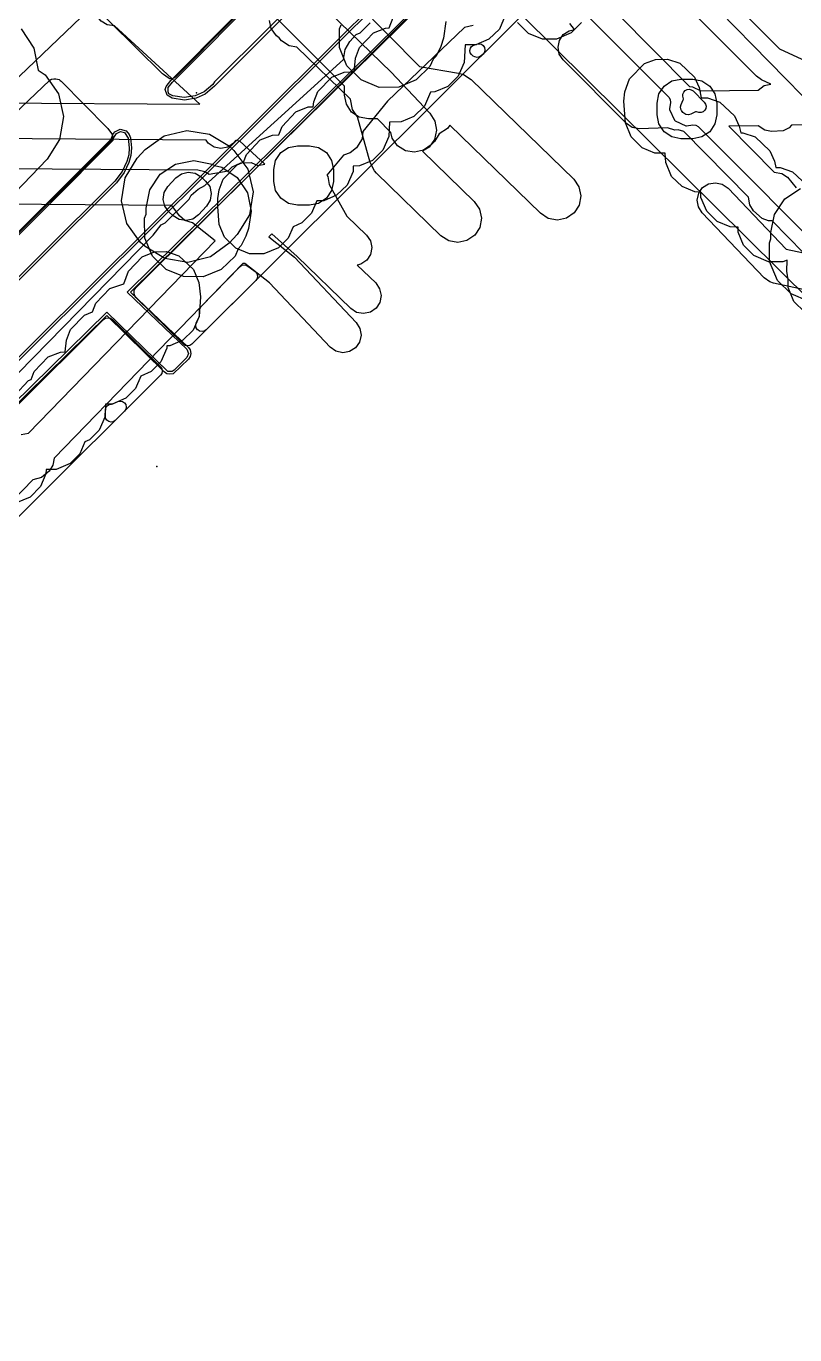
# Model space of a CAD drawing. Header units: metres. Extents: x -2677 to -840, y 169 to 1487.
# Drawn here: x -2262.6 to -2198.2, y 381.3 to 491.1 of the extents above; entities that cross this region are included whole.
import ezdxf

# ---------------------------------------------------------------- set-up
doc = ezdxf.new("R2010")
doc.units = ezdxf.units.M
for name, color, linetype in [('AI_GREENING_ALLOWED_ZONE', 4, 'Continuous'), ('AI_GREENING_EXCLUSIONS', 1, 'Continuous'), ('AI_GREENING_LAWN', 82, 'Continuous'), ('AI_GREENING_REJECTED', 6, 'Continuous')]:
    doc.layers.add(name, color=color, linetype=linetype)

msp = doc.modelspace()

# ---------------------------------------------------------------- linework, layer by layer
at = {"layer": 'AI_GREENING_ALLOWED_ZONE'}
for points in [[(-2225.15, 488.55), (-2225.3, 488.67), (-2225.4, 488.83), (-2225.43, 489.01), (-2225.38, 489.2), (-2225.28, 489.36), (-2225.12, 489.46), (-2225.01, 489.49), (-2225.01, 489.49), (-2224.87, 489.52), (-2224.85, 489.53), (-2224.66, 489.57), (-2224.46, 489.53), (-2224.3, 489.42), (-2224.19, 489.26), (-2224.16, 489.07), (-2224.19, 488.88), (-2224.3, 488.71), (-2224.44, 488.58), (-2224.61, 488.47), (-2224.81, 488.43), (-2225.01, 488.48), (-2225.15, 488.55)], [(-2247.54, 465.58), (-2247.7, 465.48), (-2247.89, 465.44), (-2248.09, 465.48), (-2248.25, 465.59), (-2248.26, 465.6), (-2248.37, 465.76), (-2248.41, 465.96), (-2248.37, 466.15), (-2248.13, 466.68), (-2248.11, 466.77), (-2248.09, 467.23), (-2248.05, 467.41), (-2247.95, 467.55), (-2244.7, 470.89), (-2244.55, 471), (-2244.38, 471.04), (-2244.2, 471.02), (-2244.04, 470.94), (-2243.43, 470.47), (-2243.29, 470.31), (-2243.24, 470.11), (-2243.27, 469.9), (-2243.38, 469.72), (-2247.54, 465.58)], [(-2255.16, 458), (-2255.33, 457.89), (-2255.52, 457.85), (-2255.71, 457.9), (-2255.88, 458.01), (-2255.98, 458.18), (-2256.01, 458.37), (-2255.99, 458.89), (-2255.95, 459.07), (-2255.85, 459.23), (-2255.69, 459.33), (-2255.51, 459.37), (-2255.47, 459.37), (-2255.38, 459.39), (-2254.94, 459.58), (-2254.75, 459.62), (-2254.56, 459.59), (-2254.39, 459.48), (-2254.28, 459.32), (-2254.24, 459.12), (-2254.28, 458.93), (-2254.39, 458.77), (-2255.16, 458)]]:
    msp.add_lwpolyline(points, close=True, dxfattribs=at)
at = {"layer": 'AI_GREENING_EXCLUSIONS'}
for points in [[(-2228.52, 504.32), (-2246.84, 486.02), (-2247.63, 485.36), (-2248.37, 485.02), (-2249.37, 484.86), (-2250.39, 485.01), (-2250.82, 485.27), (-2250.97, 485.74), (-2250.91, 485.99), (-2250.51, 486.51), (-2235.38, 501.72)], [(-2228.64, 504.49), (-2246.85, 486.38), (-2246.98, 486.17), (-2247.72, 485.54), (-2248.45, 485.2), (-2249.39, 485.06), (-2250.35, 485.21), (-2250.66, 485.39), (-2250.74, 485.55), (-2250.72, 485.9), (-2250.37, 486.37), (-2234.96, 501.84)], [(-2245.3, 503.51), (-2229.64, 487.66), (-2226.37, 487.12), (-2225.96, 487), (-2225.31, 486.58), (-2216.71, 478.23), (-2216.27, 477.58), (-2216.11, 476.82), (-2216.25, 476.05), (-2216.67, 475.4), (-2217.31, 474.95), (-2218.08, 474.79), (-2218.85, 474.93), (-2219.5, 475.36), (-2227.11, 482.75), (-2227.31, 482.46), (-2227.99, 482.02), (-2228.39, 481.38), (-2228.66, 481.1), (-2229.3, 480.65), (-2230.06, 480.48), (-2230.83, 480.61), (-2231.49, 481.03), (-2231.94, 481.67), (-2232.04, 482.13), (-2233.17, 483.27), (-2233.93, 483.27), (-2234.7, 483.42), (-2235.35, 483.85), (-2235.78, 484.5), (-2235.93, 485.27), (-2235.93, 486.03), (-2249.68, 499.81), (-2265.76, 484.42)], [(-2345.61, 381.47), (-2227.72, 498.65)], [(-2345.47, 381.32), (-2227.58, 498.51)], [(-2265.81, 484.63), (-2248.07, 484.5), (-2255.24, 491.08), (-2255.85, 491.17), (-2256.35, 491.47), (-2256.91, 492.11), (-2257.12, 492.81), (-2260.79, 496.19), (-2261.46, 496.12), (-2262.09, 496.35), (-2263.1, 496.34)], [(-2227.18, 495.39), (-2254.16, 468.76), (-2249.17, 463.98), (-2249.02, 463.62), (-2249.16, 463.26), (-2250.23, 462.2), (-2250.39, 462.1), (-2250.77, 462.1), (-2255.87, 467.06), (-2279.54, 443.85)], [(-2227.04, 495.25), (-2253.88, 468.76), (-2249.03, 464.12), (-2248.87, 463.9), (-2248.82, 463.62), (-2248.87, 463.35), (-2249.02, 463.12), (-2250.31, 461.91), (-2250.58, 461.86), (-2250.84, 461.91), (-2251.07, 462.06), (-2255.87, 466.78), (-2279.25, 443.85)], [(-2204.58, 494.3), (-2199.44, 489.16), (-2193.53, 486.4)], [(-2222.45, 491.96), (-2222.95, 490.81), (-2223.83, 489.95), (-2224.91, 489.5), (-2225.82, 489.48), (-2225.9, 488), (-2226.4, 486.85), (-2227.28, 486), (-2228.36, 485.54), (-2228.73, 485.53), (-2229.23, 484.34), (-2230.11, 483.48), (-2231.19, 483.03), (-2232.16, 483.01), (-2232.22, 481.8), (-2232.72, 480.65), (-2233.6, 479.79), (-2234.68, 479.34), (-2235.21, 479.32), (-2235.22, 478.88), (-2235.72, 477.73), (-2236.6, 476.87), (-2237.68, 476.42), (-2238.27, 476.4), (-2238.72, 475.37), (-2239.53, 474.56), (-2240.25, 474.24), (-2240.67, 473.28), (-2241.48, 472.47), (-2242.71, 471.96), (-2243.9, 471.96), (-2245.06, 472.43), (-2245.99, 473.35), (-2246.44, 474.43), (-2246.57, 475.89), (-2246.57, 476.6), (-2246.45, 477.33), (-2246.12, 478.21), (-2244.95, 479.43), (-2244.42, 479.65), (-2244.16, 480.29), (-2243, 481.52), (-2241.97, 481.92), (-2241.97, 481.92), (-2241.45, 481.94), (-2241.17, 482.65), (-2240.01, 483.87), (-2238.98, 484.28), (-2238.58, 484.29), (-2238.5, 484.7), (-2238.17, 485.57), (-2237, 486.79), (-2235.98, 487.2), (-2235.14, 487.22), (-2235.02, 488.38), (-2234.68, 489.26), (-2233.52, 490.48), (-2232.49, 490.89), (-2232.19, 490.9), (-2231.85, 491.78)], [(-2237.21, 492.21), (-2232.02, 487.19), (-2228.77, 483.75), (-2228.35, 483.09), (-2228.22, 482.32), (-2228.39, 481.56), (-2228.84, 480.92), (-2229.4, 480.57), (-2225.06, 476.35), (-2224.62, 475.71), (-2224.46, 474.95), (-2224.6, 474.18), (-2225.02, 473.53), (-2225.67, 473.08), (-2226.43, 472.92), (-2227.2, 473.06), (-2227.85, 473.48), (-2233.25, 478.73), (-2233.43, 478.93), (-2233.79, 479.63), (-2234.86, 483.44), (-2235.27, 484.06), (-2235.43, 484.92), (-2239.93, 489.28), (-2240.58, 489.4), (-2241.23, 489.82), (-2241.41, 490.07), (-2241.65, 490.23), (-2242.09, 490.87), (-2242.24, 491.52)], [(-2213.05, 492.08), (-2206.99, 486), (-2206.76, 485.97), (-2206.06, 485.63), (-2201.25, 485.7), (-2200.74, 486.08), (-2200.18, 486.2), (-2200.95, 486.55), (-2201.37, 486.85), (-2206.7, 492.18)], [(-2225.16, 491.11), (-2225.87, 490.95), (-2232.33, 484.75), (-2234.4, 482.22), (-2234.45, 481.61), (-2234.92, 480.85), (-2235.46, 480.42), (-2236.02, 480.25), (-2237.41, 478.56), (-2237.33, 478.44), (-2237.23, 477.79), (-2235.73, 475.12), (-2234.1, 473.54), (-2233.77, 473.06), (-2233.65, 472.49), (-2233.76, 471.91), (-2234.07, 471.42), (-2234.56, 471.09), (-2234.87, 471.02), (-2233.32, 469.52), (-2232.99, 469.04), (-2232.87, 468.47), (-2232.97, 467.89), (-2233.29, 467.4), (-2233.77, 467.07), (-2234.35, 466.95), (-2234.92, 467.05), (-2235.41, 467.37), (-2239.92, 471.75), (-2242.03, 473.65), (-2242.29, 473.38), (-2240.12, 471.68), (-2234.95, 466.2), (-2234.64, 465.7), (-2234.54, 465.13), (-2234.67, 464.56), (-2235.01, 464.08), (-2235.51, 463.77), (-2236.08, 463.67), (-2236.66, 463.8), (-2237.13, 464.14), (-2242.22, 469.54), (-2244.31, 471.15), (-2244.47, 471.14), (-2260.29, 454.84), (-2260.39, 454.23), (-2260.71, 453.74), (-2261.36, 453.2), (-2262.07, 453.01), (-2272.17, 442.62)], [(-2267.08, 458.14), (-2251.98, 473.52), (-2251.31, 474.4), (-2250.99, 474.56), (-2248.97, 476.56), (-2248.81, 476.89), (-2248.22, 477.39), (-2247.64, 477.69), (-2236.02, 488.27), (-2235.87, 489.09), (-2235.48, 489.77), (-2234.96, 490.35), (-2234.63, 490.5), (-2233.78, 491.33)], [(-2267.08, 458.14), (-2251.98, 473.52), (-2251.31, 474.4), (-2250.99, 474.56), (-2248.97, 476.56), (-2248.81, 476.89), (-2248.22, 477.39), (-2247.64, 477.69), (-2236.02, 488.27), (-2235.87, 489.09), (-2235.48, 489.77), (-2234.96, 490.35), (-2234.63, 490.5), (-2233.78, 491.33)], [(-2263.06, 490.83), (-2261.99, 489.2), (-2261.63, 487.35), (-2261.05, 486.98), (-2259.93, 485.38), (-2259.51, 483.47), (-2259.85, 481.55), (-2260.89, 479.91), (-2264.93, 475.72)], [(-2227.43, 491.43), (-2227.64, 490.06), (-2227.87, 489.34), (-2228.26, 488.55), (-2228.51, 488.28), (-2228.78, 487.67), (-2229.92, 486.54), (-2231.37, 485.94), (-2233.03, 485.92), (-2234.55, 486.54), (-2235.74, 487.73), (-2236.36, 489.25), (-2236.36, 490.84), (-2236.23, 491.17)], [(-2216.07, 491.35), (-2216.92, 490.48), (-2218.15, 489.96), (-2219.34, 489.96), (-2220.51, 490.43), (-2221.43, 491.35)], [(-2194.84, 468.42), (-2199.97, 469.51), (-2200.26, 469.61), (-2200.74, 469.94), (-2205.95, 475.4), (-2206.26, 475.89), (-2206.36, 476.47), (-2206.23, 477.04), (-2205.9, 477.52), (-2205.4, 477.83), (-2204.82, 477.93), (-2204.25, 477.81), (-2203.77, 477.47), (-2198.89, 472.35), (-2197.43, 472.04), (-2200.08, 474.73), (-2200.37, 474.72), (-2200.92, 474.92), (-2201.63, 475.58), (-2201.95, 476.06), (-2202.04, 476.72), (-2207.47, 482.22), (-2207.94, 482.36), (-2208.23, 482.33), (-2208.86, 482.54), (-2211.23, 482.44), (-2211.8, 482.55), (-2212.28, 482.88), (-2217.59, 488.23), (-2217.92, 488.71), (-2218.03, 489.29), (-2217.91, 489.86), (-2217.59, 490.35), (-2217.1, 490.67), (-2216.66, 490.76), (-2217.05, 491.28)], [(-2197.32, 467.06), (-2198.25, 467.98), (-2198.72, 469.15), (-2198.72, 469.78), (-2198.83, 470.52), (-2198.81, 471.43), (-2199.18, 471.29), (-2200.37, 471.29), (-2201.6, 471.81), (-2202.46, 472.68), (-2202.91, 473.77), (-2202.93, 474.2), (-2203.59, 474.22), (-2204.67, 474.67), (-2205.55, 475.53), (-2206.05, 476.68), (-2206.06, 477.14), (-2206.55, 477.15), (-2207.63, 477.61), (-2208.51, 478.46), (-2209, 479.61), (-2209.03, 480.39), (-2209.9, 480.4), (-2210.98, 480.86), (-2211.9, 481.78), (-2212.37, 482.94), (-2212.5, 484.76), (-2212.5, 484.76), (-2212.42, 485.54), (-2212.03, 486.63), (-2210.77, 487.91), (-2209.84, 488.26), (-2208.85, 488.29), (-2207.8, 487.94), (-2206.57, 486.78), (-2206.19, 485.92), (-2206.02, 485.03), (-2205.5, 485.04), (-2204.45, 484.69), (-2203.22, 483.53), (-2202.84, 482.67), (-2202.71, 482.1), (-2202.54, 482.11), (-2201.49, 481.76), (-2200.26, 480.6), (-2199.88, 479.74), (-2199.75, 479.19), (-2199.4, 479.2), (-2198.35, 478.84), (-2197.13, 477.69)], [(-2193.75, 482.81), (-2198.44, 482.74), (-2198.63, 482.52), (-2199.15, 482.27), (-2200.11, 482.21), (-2200.69, 482.32), (-2201.23, 482.7), (-2203.69, 482.66), (-2199.89, 478.81), (-2199.27, 478.7), (-2198.78, 478.38), (-2198.06, 477.5)], [(-2266.13, 470.69), (-2255.33, 481.49), (-2255.33, 481.64), (-2255.05, 482.05), (-2254.73, 482.22), (-2254.38, 482.13), (-2254.09, 481.66), (-2253.99, 480.86), (-2254.04, 480.26), (-2254.2, 479.71), (-2254.6, 478.86), (-2255.19, 478.07), (-2292.1, 441.37)], [(-2266.13, 470.98), (-2255.52, 481.57), (-2255.37, 481.98), (-2255.21, 482.18), (-2254.76, 482.42), (-2254.26, 482.29), (-2254, 481.97), (-2253.9, 481.69), (-2253.79, 480.85), (-2253.85, 480.2), (-2254.02, 479.62), (-2254.42, 478.79), (-2255.05, 477.93), (-2291.96, 441.23)], [(-2268.63, 479.15), (-2248.23, 479), (-2247.66, 478.88), (-2247.29, 478.64), (-2245.7, 478.92), (-2245.37, 479.27), (-2244.63, 479.58), (-2243.78, 479.62), (-2243.22, 479.37), (-2242.61, 479.48), (-2244.73, 481.42), (-2245.09, 481.46), (-2245.24, 481.24), (-2245.72, 480.91), (-2246.3, 480.8), (-2246.87, 480.91), (-2247.36, 481.24), (-2247.53, 481.49), (-2265.83, 481.63)], [(-2197.04, 468), (-2198.48, 468.6), (-2199.63, 469.73), (-2200.29, 471.31), (-2200.29, 472.89), (-2200.17, 473.23), (-2200.17, 473.74), (-2199.86, 475.27), (-2199, 476.57), (-2197.7, 477.44)], [(-2263.05, 456.81), (-2262.45, 456.93), (-2246.78, 473.06), (-2248.7, 474.55), (-2249.34, 474.75), (-2249.77, 475.14), (-2250.41, 476.02), (-2268.65, 476.15)], [(-2263.59, 460.12), (-2262.43, 461.34), (-2262.22, 461.44), (-2261.96, 462.1), (-2260.8, 463.32), (-2259.77, 463.73), (-2259.77, 463.73), (-2259.37, 463.74), (-2259.25, 464.73), (-2258.91, 465.61), (-2257.75, 466.83), (-2257.07, 467.1), (-2256.79, 467.82), (-2255.63, 469.05), (-2254.44, 469.46), (-2254.06, 470.5), (-2252.9, 471.72), (-2251.87, 472.12), (-2250.88, 472.15), (-2249.83, 471.8), (-2248.6, 470.64), (-2248.16, 469.57), (-2248.02, 468.35), (-2248.12, 466.72), (-2248.62, 465.57), (-2249.49, 464.72), (-2250.58, 464.26), (-2250.83, 464.25), (-2250.84, 464.05), (-2251.34, 462.9), (-2252.15, 462.09), (-2253.01, 461.71), (-2253.46, 460.68), (-2254.27, 459.87), (-2255.42, 459.37), (-2255.98, 459.36), (-2256.02, 458.33), (-2256.51, 457.18), (-2257.32, 456.37), (-2257.71, 456.19), (-2258.15, 455.19), (-2258.96, 454.38), (-2260.11, 453.89), (-2260.97, 453.87), (-2260.99, 453.53), (-2261.44, 452.45), (-2262.3, 451.57), (-2263.53, 451.06)]]:
    msp.add_lwpolyline(points, dxfattribs=at)
for points in [[(-2205.31, 482.2), (-2205.96, 481.76), (-2206.72, 481.61), (-2207.72, 481.61), (-2208.49, 481.76), (-2209.14, 482.2), (-2209.57, 482.85), (-2209.72, 483.61), (-2209.72, 484.61), (-2209.57, 485.38), (-2209.14, 486.03), (-2208.49, 486.46), (-2207.72, 486.61), (-2206.72, 486.61), (-2205.96, 486.46), (-2205.31, 486.03), (-2204.87, 485.38), (-2204.72, 484.61), (-2204.72, 483.61), (-2204.87, 482.85), (-2205.31, 482.2)], [(-2253.32, 479.99), (-2252.65, 480.71), (-2251.07, 481.86), (-2249.17, 482.31), (-2247.25, 482.01), (-2245.58, 480.99), (-2245.21, 480.64), (-2244.06, 479.06), (-2243.61, 477.17), (-2243.92, 475.24), (-2244.94, 473.58), (-2245.61, 472.85), (-2247.19, 471.71), (-2249.08, 471.25), (-2251.01, 471.56), (-2252.67, 472.58), (-2253.05, 472.92), (-2254.19, 474.5), (-2254.65, 476.4), (-2254.34, 478.33), (-2253.32, 479.99)], [(-2237.46, 476.62), (-2238.11, 476.19), (-2238.87, 476.03), (-2239.87, 476.03), (-2240.64, 476.19), (-2241.29, 476.62), (-2241.72, 477.27), (-2241.87, 478.03), (-2241.87, 479.03), (-2241.72, 479.8), (-2241.29, 480.45), (-2240.64, 480.88), (-2239.87, 481.03), (-2238.87, 481.03), (-2238.11, 480.88), (-2237.46, 480.45), (-2237.02, 479.8), (-2236.87, 479.03), (-2236.87, 478.03), (-2237.02, 477.27), (-2237.46, 476.62)], [(-2246.85, 479.36), (-2246.24, 479.24), (-2244.95, 478.37), (-2244.08, 477.08), (-2243.77, 475.55), (-2244, 474.1), (-2244.21, 473.45), (-2244.6, 472.66), (-2244.85, 472.39), (-2245.12, 471.78), (-2246.27, 470.66), (-2247.79, 470.04), (-2249.45, 470.05), (-2250.89, 470.66), (-2252.04, 471.78), (-2252.69, 473.29), (-2252.7, 474.95), (-2252.58, 475.29), (-2252.58, 475.8), (-2252.27, 477.33), (-2251.41, 478.63), (-2250.11, 479.49), (-2248.58, 479.8), (-2247.05, 479.49), (-2246.85, 479.36)], [(-2250.08, 478.34), (-2249.61, 478.68), (-2249.04, 478.82), (-2248.46, 478.73), (-2247.96, 478.42), (-2247.59, 478.07), (-2247.24, 477.6), (-2247.11, 477.03), (-2247.2, 476.45), (-2247.5, 475.95), (-2248.18, 475.23), (-2248.65, 474.88), (-2249.22, 474.75), (-2249.8, 474.84), (-2250.3, 475.15), (-2250.67, 475.49), (-2251.01, 475.97), (-2251.15, 476.53), (-2251.06, 477.11), (-2250.75, 477.61), (-2250.08, 478.34)]]:
    msp.add_lwpolyline(points, close=True, dxfattribs=at)
at = {"layer": 'AI_GREENING_LAWN'}
for points in [[(-2235.79, 501.19), (-2250.1, 486.78), (-2250.24, 486.68), (-2250.41, 486.64), (-2250.58, 486.65), (-2250.74, 486.72), (-2251.12, 486.99), (-2251.19, 487.05), (-2257.83, 493.63)], [(-2187.36, 495.54), (-2192.54, 490.42), (-2192.57, 490.39), (-2192.54, 490.35), (-2187.15, 484.92), (-2187.04, 484.75), (-2187.01, 484.55), (-2187.05, 484.36), (-2187.41, 483.58), (-2187.5, 483.44), (-2191.26, 479.56), (-2191.43, 479.45), (-2191.62, 479.41), (-2191.81, 479.45), (-2191.98, 479.56), (-2212.82, 500.84)], [(-2221.09, 491.91), (-2248.74, 464.39), (-2248.91, 464.28), (-2249.1, 464.24), (-2249.29, 464.28), (-2249.45, 464.38), (-2253.43, 468.31), (-2253.53, 468.44), (-2253.58, 468.61), (-2253.58, 468.61), (-2253.59, 468.71), (-2253.57, 468.93), (-2253.45, 469.12), (-2226.85, 495.57)], [(-2219.17, 495.55), (-2208.73, 485.1), (-2208.61, 484.9), (-2208.59, 484.66), (-2208.69, 484.13), (-2208.69, 484.09), (-2208.68, 484.06), (-2208.26, 483.18), (-2208.23, 483.14), (-2208.2, 483.12), (-2207.32, 482.7), (-2207.28, 482.69), (-2207.25, 482.69), (-2206.72, 482.78), (-2206.48, 482.76), (-2206.28, 482.64), (-2194.3, 470.64)], [(-2156.45, 428.05), (-2221.02, 491.91)], [(-2264.24, 483.12), (-2260.66, 486.52), (-2260.5, 486.62), (-2260.31, 486.65), (-2260.14, 486.65), (-2259.87, 486.57), (-2259.78, 486.51), (-2259.7, 486.45), (-2255.84, 482.54), (-2255.78, 482.48), (-2255.49, 482.06), (-2255.41, 481.9), (-2255.4, 481.72), (-2255.44, 481.56), (-2255.54, 481.41), (-2265.78, 471.23)]]:
    msp.add_lwpolyline(points, dxfattribs=at)
for points in [[(-2205.61, 484.34), (-2205.63, 484.16), (-2205.72, 484), (-2205.86, 483.88), (-2206.03, 483.82), (-2206.21, 483.82), (-2206.42, 483.87), (-2206.46, 483.87), (-2206.5, 483.86), (-2206.89, 483.67), (-2207.09, 483.62), (-2207.3, 483.65), (-2207.4, 483.7), (-2207.57, 483.81), (-2207.68, 483.98), (-2207.72, 484.08), (-2207.76, 484.28), (-2207.71, 484.48), (-2207.52, 484.88), (-2207.51, 484.92), (-2207.51, 484.95), (-2207.55, 485.17), (-2207.55, 485.35), (-2207.49, 485.52), (-2207.37, 485.65), (-2207.21, 485.74), (-2207.03, 485.76), (-2206.85, 485.72), (-2206.7, 485.62), (-2205.76, 484.67), (-2205.65, 484.52), (-2205.61, 484.34)], [(-2278.51, 444.21), (-2256.14, 466.45), (-2255.99, 466.56), (-2255.97, 466.57), (-2255.77, 466.61), (-2255.57, 466.57), (-2255.56, 466.56), (-2255.4, 466.46), (-2251.37, 462.49), (-2251.26, 462.32), (-2251.22, 462.13), (-2251.26, 461.94), (-2251.37, 461.78), (-2273.74, 439.51), (-2273.9, 439.4), (-2274.09, 439.36), (-2274.28, 439.4), (-2274.44, 439.5), (-2278.49, 443.39), (-2278.59, 443.53), (-2278.64, 443.69), (-2278.65, 443.79), (-2278.63, 444.02), (-2278.51, 444.21)]]:
    msp.add_lwpolyline(points, close=True, dxfattribs=at)
at = {"layer": 'AI_GREENING_REJECTED'}
for p in [(-2248.36, 485.46), (-2251.68, 454.13)]:
    msp.add_point(p, dxfattribs=at)

doc.saveas('drawing.dxf')
